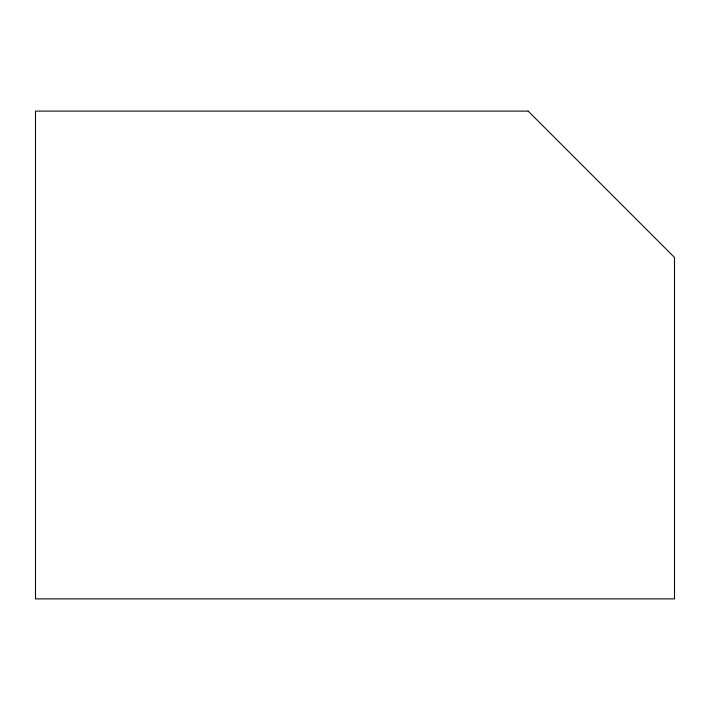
<?xml version="1.0" encoding="UTF-8"?>
<svg xmlns="http://www.w3.org/2000/svg" width="710" height="710" viewBox="0 0 710 710"><rect width="100%" height="100%" fill="white"/><g stroke="black" fill="none" stroke-linecap="round" stroke-linejoin="round"><path stroke-width="1.06" d="M528.16 111.106L35.5 111.106L35.5 598.894L674.5 598.894L674.5 257.446L528.16 111.106"/></g></svg>
